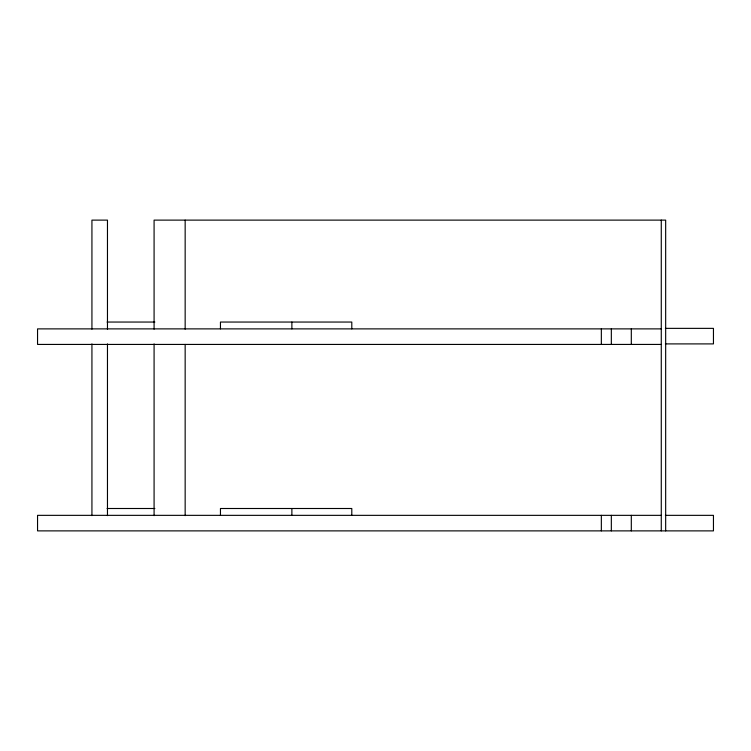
<?xml version="1.0" encoding="UTF-8"?>
<svg xmlns="http://www.w3.org/2000/svg" width="751" height="751" viewBox="0 0 751 751"><rect width="100%" height="100%" fill="white"/><g stroke="black" fill="none" stroke-linecap="round" stroke-linejoin="round"><path stroke-width="1.13" d="M107.083 322.048L154.866 322.048M665.367 328.365L713.45 328.365L713.45 343.902L665.367 343.902M661.274 328.882L37.55 328.882L37.55 344.427L661.274 344.427M107.083 508.502L154.866 508.502M661.274 515.346L37.55 515.346L37.55 530.882L713.45 530.882L713.45 515.346L665.367 515.346M665.668 530.882L665.668 220.118L154.086 220.118L154.086 329.182M661.274 220.118L661.274 530.882M631.309 328.882L631.309 344.427M631.309 515.346L631.309 530.882M611.333 328.882L611.333 344.427M611.333 515.346L611.333 530.882M601.344 328.882L601.344 344.427M601.344 515.346L601.344 530.882M351.797 328.882L351.797 322.048L220.456 322.048L220.456 328.882M351.797 515.346L351.797 508.502L220.456 508.502L220.456 515.346M291.876 322.048L291.876 328.882M291.876 508.502L291.876 515.346M185.159 220.118L185.159 329.182M185.159 344.427L185.159 515.637M154.086 343.902L154.086 515.637M107.468 329.182L107.468 220.118L91.932 220.118L91.932 329.182M107.468 343.902L107.468 515.637M91.932 343.902L91.932 515.637"/></g></svg>
